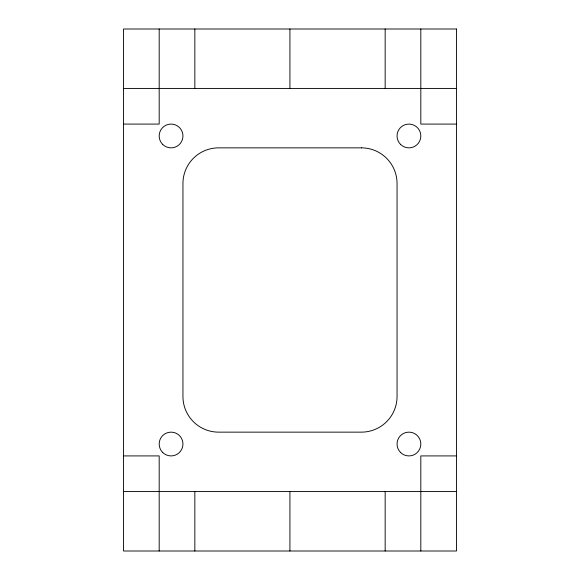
<?xml version="1.0" encoding="UTF-8"?>
<svg xmlns="http://www.w3.org/2000/svg" width="580" height="580" viewBox="0 0 580 580"><rect width="100%" height="100%" fill="white"/><g stroke="black" fill="none" stroke-linecap="round" stroke-linejoin="round"><path stroke-width="0.87" d="M123.518 88.428L456.482 88.428M123.518 124.084L159.181 124.084L159.181 29M456.482 124.084L420.819 124.084L420.819 29M123.518 455.916L159.181 455.916L159.181 551M456.482 455.916L420.819 455.916L420.819 551M123.518 491.572L456.482 491.572M385.163 29L385.163 88.428M385.163 491.572L385.163 551M289.92 29L289.92 88.428M289.92 491.572L289.92 551M194.837 29L194.837 88.428M194.837 491.572L194.837 551M456.482 29L123.518 29L123.518 551L456.482 551L456.482 29M361.391 147.856L218.609 147.856A35.655 35.655 0 0 0 182.946 183.512L182.946 396.488A35.655 35.655 0 0 0 218.609 432.143L361.391 432.143A35.655 35.655 0 0 0 397.053 396.488L397.053 183.512A35.655 35.655 0 0 0 361.391 147.856M400.534 452.436A11.883 11.883 0 0 0 420.413 447.108A11.883 11.883 0 0 0 405.862 432.549A11.883 11.883 0 0 0 400.534 452.436M162.661 452.436A11.883 11.883 0 0 0 182.548 447.108A11.883 11.883 0 0 0 167.99 432.549A11.883 11.883 0 0 0 162.661 452.436M162.661 144.376A11.883 11.883 0 0 0 182.548 139.048A11.883 11.883 0 0 0 167.99 124.49A11.883 11.883 0 0 0 162.661 144.376M400.534 144.376A11.883 11.883 0 0 0 420.413 139.048A11.883 11.883 0 0 0 405.862 124.49A11.883 11.883 0 0 0 400.534 144.376"/></g></svg>
